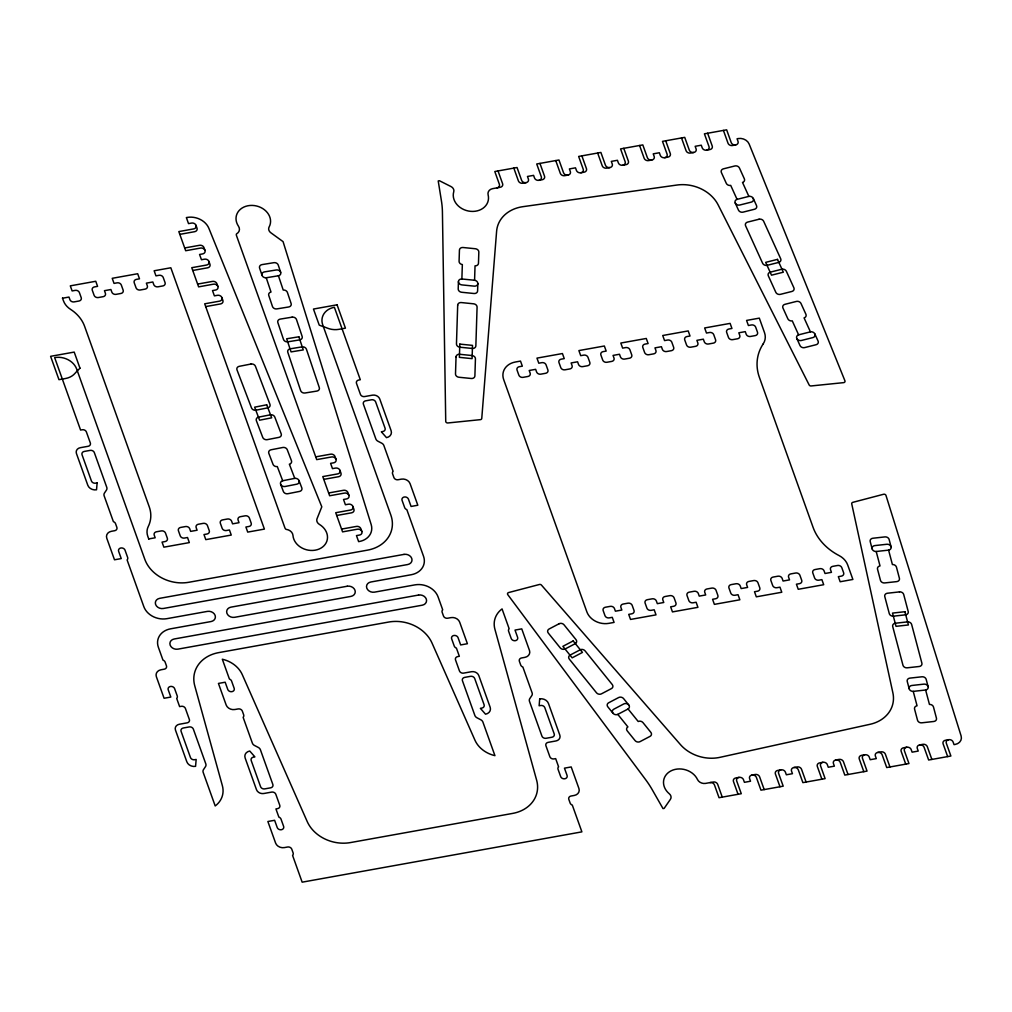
<?xml version="1.0" encoding="UTF-8"?>
<svg xmlns="http://www.w3.org/2000/svg" width="1012" height="1012" viewBox="0 0 1012 1012"><rect width="100%" height="100%" fill="white"/><g stroke="black" fill="none" stroke-linecap="round" stroke-linejoin="round"><path stroke-width="1.5" d="M458.436 281.602L458.208 288.964A3.567 2.922 14.1 0 0 461.636 292.266L473.97 293.505A3.567 2.922 14.1 0 0 477.601 290.912L477.828 283.55A3.567 2.922 14.1 0 0 474.4 280.248L462.054 279.008A3.567 2.922 14.1 0 0 458.436 281.602A3.567 2.922 14.1 0 0 461.864 284.903L474.211 286.143A3.567 2.922 14.1 0 0 477.828 283.55M461.877 278.996L462.345 264.562A3.567 2.922 14.1 0 1 459.081 261.273L459.435 250.103A3.567 2.922 14.1 0 1 463.066 247.51L475.4 248.75A3.567 2.922 14.1 0 1 478.828 252.051L478.474 263.234A3.567 2.922 14.1 0 1 475.033 265.84L474.577 280.273M498.03 170.952L502.61 183.741A3.58 2.947 14.1 0 1 500.27 187.271L492.578 188.662A6.768 5.553 14.1 0 0 488.113 194.835A17.811 14.623 14.1 0 1 470.656 211.344A17.811 14.623 14.1 0 1 453.743 191.774A5.351 4.39 14.1 0 0 450.998 186.562L439.41 180.718L438.221 180.958L441.371 200.528A106.842 87.74 14.1 0 1 442.421 211.976L445.735 421.371A1.784 1.467 14.1 0 0 447.873 422.965L480.371 419.651A1.784 1.467 14.1 0 0 481.763 418.411L496.614 231.242A35.61 29.247 14.1 0 1 522.888 206.676L676.965 185.032A35.61 29.247 14.1 0 1 718.166 204.93L809.145 384.94A1.784 1.467 14.1 0 0 811.131 385.952L843.641 382.637A1.784 1.467 14.1 0 0 844.931 380.803L749.146 144.033A8.906 7.312 14.1 0 0 738.229 138.555L737.078 138.77L738.026 141.402A3.58 2.947 14.1 0 1 735.673 144.931L732.448 145.513A3.58 2.947 14.1 0 1 728.007 143.198L723.428 130.409M179.82 234.367L194.671 231.685A3.58 2.947 14.1 0 0 197.011 228.155L196.024 225.385A3.58 2.947 14.1 0 0 191.584 223.07L188.523 223.614L186.36 217.58L187.056 217.453A17.811 14.623 14.1 0 1 208.902 228.383L321.803 506.81L317.047 518.688A5.692 4.68 14.1 0 0 319.4 524.393A17.457 14.332 14.1 0 1 319.046 549.073A17.457 14.332 14.1 0 1 292.974 535.449A7.122 5.844 14.1 0 0 286.32 529.39L285.65 529.074A5.338 4.39 14.1 0 1 284.853 527.695L204.69 303.815L219.541 301.146A3.58 2.947 14.1 0 0 221.894 297.617A3.58 2.947 14.1 0 0 217.453 295.302L214.392 295.858L212.507 290.583L215.556 290.039A3.58 2.947 14.1 0 0 217.909 286.497L216.91 283.727A3.58 2.947 14.1 0 0 212.469 281.412L197.618 284.081M539.953 163.413L544.532 176.202A3.58 2.947 14.1 0 1 542.192 179.731L538.966 180.313A3.58 2.947 14.1 0 1 534.526 177.998L533.577 175.367L527.467 176.467L528.403 179.099A3.58 2.947 14.1 0 1 526.063 182.641L522.837 183.21A3.58 2.947 14.1 0 1 518.397 180.908L513.818 168.106M581.875 155.861L586.454 168.662A3.58 2.947 14.1 0 1 584.114 172.192L580.888 172.774A3.58 2.947 14.1 0 1 576.448 170.459L575.499 167.828L569.389 168.928L570.338 171.559A3.58 2.947 14.1 0 1 567.985 175.101L564.759 175.671A3.58 2.947 14.1 0 1 560.319 173.368L555.74 160.566M623.797 148.321L628.376 161.123A3.58 2.947 14.1 0 1 626.036 164.652L622.81 165.234A3.58 2.947 14.1 0 1 618.37 162.919L617.421 160.288L611.311 161.389L612.26 164.02A3.58 2.947 14.1 0 1 609.907 167.562L606.681 168.131A3.58 2.947 14.1 0 1 602.241 165.829L597.662 153.027M665.719 140.782L670.298 153.584A3.58 2.947 14.1 0 1 667.958 157.113L664.732 157.695A3.58 2.947 14.1 0 1 660.292 155.38L659.356 152.749L653.233 153.849L654.182 156.48A3.58 2.947 14.1 0 1 651.829 160.01L648.603 160.592A3.58 2.947 14.1 0 1 644.163 158.277L639.584 145.488M707.641 133.242L712.233 146.044A3.58 2.947 14.1 0 1 709.88 149.574L706.654 150.155A3.58 2.947 14.1 0 1 702.214 147.841L701.278 145.209L695.155 146.31L696.104 148.941A3.58 2.947 14.1 0 1 693.751 152.47L690.526 153.052A3.58 2.947 14.1 0 1 686.085 150.737L681.506 137.948M184.69 247.965L199.541 245.296A3.58 2.947 14.1 0 1 203.981 247.598L204.968 250.381A3.58 2.947 14.1 0 1 202.628 253.911L199.566 254.467L201.464 259.73L204.513 259.186A3.58 2.947 14.1 0 1 208.953 261.501L209.952 264.271A3.58 2.947 14.1 0 1 207.599 267.813L192.748 270.482M62.529 298.224L68.98 297.06L69.917 299.691A3.403 2.796 14.1 0 0 74.142 301.892L78.974 301.019A3.403 2.796 14.1 0 0 81.213 297.667L79.391 292.582A3.403 2.796 14.1 0 0 75.166 290.381L72.118 290.937L70.296 285.852L95.76 281.273L97.582 286.358L94.521 286.902A3.403 2.796 14.1 0 0 92.294 290.267L94.116 295.34A3.403 2.796 14.1 0 0 98.328 297.541L103.173 296.668A3.403 2.796 14.1 0 0 105.4 293.316L104.451 290.684L110.903 289.521L111.851 292.152A3.403 2.796 14.1 0 0 116.064 294.353L120.896 293.48A3.403 2.796 14.1 0 0 123.135 290.128L121.314 285.042A3.403 2.796 14.1 0 0 117.088 282.841L114.04 283.398L112.218 278.313L137.683 273.733L139.504 278.819L136.443 279.363A3.403 2.796 14.1 0 0 134.216 282.727L136.038 287.8A3.403 2.796 14.1 0 0 140.251 290.001L145.095 289.128A3.403 2.796 14.1 0 0 147.322 285.776L146.373 283.145L152.825 281.981L153.773 284.612A3.403 2.796 14.1 0 0 157.986 286.813L162.818 285.941A3.403 2.796 14.1 0 0 165.057 282.588L163.236 277.503A3.403 2.796 14.1 0 0 159.01 275.302L155.962 275.859L154.14 270.773L170.826 267.775L264.398 529.099L247.712 532.097L245.903 527.012L248.952 526.468A3.403 2.796 14.1 0 0 251.178 523.115L249.369 518.03A3.403 2.796 14.1 0 0 245.144 515.829L240.312 516.702A3.403 2.796 14.1 0 0 238.086 520.054L239.022 522.685L232.57 523.849L231.634 521.218A3.403 2.796 14.1 0 0 227.409 519.017L222.577 519.89A3.403 2.796 14.1 0 0 220.35 523.242L222.172 528.327A3.403 2.796 14.1 0 0 226.384 530.528L229.446 529.972L231.255 535.057L205.79 539.636L203.981 534.551L207.03 534.007A3.403 2.796 14.1 0 0 209.256 530.655L207.435 525.57A3.403 2.796 14.1 0 0 203.222 523.368L198.39 524.241A3.403 2.796 14.1 0 0 196.151 527.594L197.1 530.225L190.648 531.389L189.712 528.757A3.403 2.796 14.1 0 0 185.487 526.556L180.655 527.429A3.403 2.796 14.1 0 0 178.428 530.781L180.237 535.867A3.403 2.796 14.1 0 0 184.462 538.068L187.524 537.511L189.333 542.596L163.868 547.176L162.046 542.103L165.108 541.547A3.403 2.796 14.1 0 0 167.334 538.194L165.513 533.109A3.403 2.796 14.1 0 0 161.3 530.908L156.468 531.781A3.403 2.796 14.1 0 0 154.229 535.133L155.178 537.777L148.726 538.928M205.689 306.598L220.54 303.929A3.58 2.947 14.1 0 0 222.88 300.4L221.894 297.617M315.706 456.855L330.557 454.186A3.58 2.947 14.1 0 1 334.997 456.501L335.997 459.271A3.58 2.947 14.1 0 1 333.656 462.813L330.595 463.357L332.48 468.619L335.541 468.075A3.58 2.947 14.1 0 1 339.981 470.39L340.968 473.161A3.58 2.947 14.1 0 1 338.628 476.703L323.777 479.372M328.647 492.97L343.498 490.301A3.58 2.947 14.1 0 1 347.938 492.616L348.925 495.387A3.58 2.947 14.1 0 1 346.585 498.929L343.523 499.473L345.408 504.748L348.47 504.191A3.58 2.947 14.1 0 1 352.91 506.506L353.909 509.289A3.58 2.947 14.1 0 1 351.556 512.818L336.705 515.487M341.575 529.086L356.426 526.417A3.58 2.947 14.1 0 1 360.867 528.732L361.866 531.515A3.58 2.947 14.1 0 1 359.513 535.044L356.464 535.588L358.627 541.635L359.323 541.509A17.811 14.623 14.1 0 0 371.164 524.507L283.069 241.628L270.887 232.798A5.692 4.68 14.1 0 1 269.116 226.992A17.457 14.332 14.1 0 0 252.203 205.411A17.457 14.332 14.1 0 0 238.452 226.195A7.122 5.844 14.1 0 1 236.681 233.785L236.315 234.278A5.338 4.39 14.1 0 0 236.542 235.758L316.705 459.625L331.557 456.956A3.58 2.947 14.1 0 1 335.997 459.271M947.662 756.596L943.083 743.795A3.58 2.947 14.1 0 1 945.423 740.265L948.649 739.683A3.58 2.947 14.1 0 1 953.089 741.998L954.038 744.63L955.189 744.427A8.906 7.312 14.1 0 0 961.109 735.926L885.981 495.437A1.784 1.467 14.1 0 0 883.615 494.261L852.812 502.344A1.784 1.467 14.1 0 0 851.737 503.887L892.888 692.878A35.61 29.247 14.1 0 1 870.067 724.288L720.063 757.318A35.61 29.247 14.1 0 1 680.443 744.604L541.458 585.1A1.784 1.467 14.1 0 0 539.396 584.493L508.593 592.564A1.784 1.467 14.1 0 0 507.796 594.677L645.782 779.86A106.842 87.74 14.1 0 1 652.55 790.283L662.999 808.575L664.138 808.398L670.412 799.303A5.351 4.39 14.1 0 0 669.324 793.8A17.811 14.623 14.1 0 1 671.019 770.866A17.811 14.623 14.1 0 1 697.47 779.48A6.768 5.553 14.1 0 0 705.554 783.402L713.245 782.023A3.58 2.947 14.1 0 1 717.685 784.338L722.264 797.127M764.187 789.588L759.607 776.799A3.58 2.947 14.1 0 0 755.167 774.484L751.941 775.066A3.58 2.947 14.1 0 0 749.588 778.595L750.537 781.226L744.415 782.327L743.478 779.695A3.58 2.947 14.1 0 0 739.038 777.38L735.813 777.962A3.58 2.947 14.1 0 0 733.46 781.492L738.052 794.293M806.109 782.048L801.529 769.259A3.58 2.947 14.1 0 0 797.089 766.944L793.863 767.526A3.58 2.947 14.1 0 0 791.51 771.055L792.459 773.687L786.349 774.787L785.401 772.156A3.58 2.947 14.1 0 0 780.96 769.841L777.735 770.423A3.58 2.947 14.1 0 0 775.394 773.952L779.974 786.754M848.031 774.509L843.451 761.72A3.58 2.947 14.1 0 0 839.011 759.405L835.785 759.987A3.58 2.947 14.1 0 0 833.433 763.516L834.381 766.147L828.271 767.248L827.323 764.617A3.58 2.947 14.1 0 0 822.882 762.302L819.657 762.884A3.58 2.947 14.1 0 0 817.317 766.413L821.896 779.215M889.953 766.969L885.373 754.18A3.58 2.947 14.1 0 0 880.933 751.865L877.708 752.447A3.58 2.947 14.1 0 0 875.367 755.977L876.303 758.608L870.193 759.708L869.245 757.077A3.58 2.947 14.1 0 0 864.805 754.762L861.579 755.344A3.58 2.947 14.1 0 0 859.239 758.873L863.818 771.675M931.875 759.43L927.296 746.641A3.58 2.947 14.1 0 0 922.855 744.326L919.63 744.908A3.58 2.947 14.1 0 0 917.289 748.437L918.226 751.068L912.116 752.169L911.167 749.538A3.58 2.947 14.1 0 0 906.727 747.223L903.501 747.805A3.58 2.947 14.1 0 0 901.161 751.334L905.74 764.136M628.743 704.984L623.582 698.584A3.567 2.922 14.1 0 0 618.661 697.534L608.642 702.796A3.567 2.922 14.1 0 0 607.845 706.857L613.006 713.258A3.567 2.922 14.1 0 0 617.94 714.308L627.946 709.045A3.567 2.922 14.1 0 0 628.743 704.984A3.567 2.922 14.1 0 0 623.822 703.922L613.803 709.197A3.567 2.922 14.1 0 0 613.006 713.258M628.085 708.969L638.205 721.493A3.567 2.922 14.1 0 1 642.987 722.619L650.817 732.321A3.567 2.922 14.1 0 1 650.02 736.382L640.014 741.644A3.567 2.922 14.1 0 1 635.081 740.594L627.25 730.892A3.567 2.922 14.1 0 1 627.908 726.907L617.788 714.371M753.282 198.453L756.508 205.575A3.567 2.922 14.1 0 1 754.522 209.244L743.048 212.14A3.567 2.922 14.1 0 1 738.469 210.116L735.231 202.995A3.567 2.922 14.1 0 1 737.217 199.326L748.703 196.429A3.567 2.922 14.1 0 1 753.282 198.453A3.567 2.922 14.1 0 1 751.296 202.122L739.81 205.019A3.567 2.922 14.1 0 1 735.231 202.995M814.837 333.922L818.076 341.044A3.567 2.922 14.1 0 1 816.089 344.712L804.603 347.609A3.567 2.922 14.1 0 1 800.024 345.585L796.786 338.463A3.567 2.922 14.1 0 1 798.772 334.795L810.258 331.898A3.567 2.922 14.1 0 1 814.837 333.922A3.567 2.922 14.1 0 1 812.851 337.591L801.365 340.487A3.567 2.922 14.1 0 1 796.786 338.463M748.867 196.391L742.517 182.426A3.567 2.922 14.1 0 0 744.339 178.795L739.43 167.979A3.567 2.922 14.1 0 0 734.851 165.968L723.378 168.852A3.567 2.922 14.1 0 0 721.392 172.533L726.3 183.336A3.567 2.922 14.1 0 0 730.715 185.398L737.052 199.364M810.422 331.86L804.072 317.894A3.567 2.922 14.1 0 0 805.906 314.264L800.985 303.448A3.567 2.922 14.1 0 0 796.419 301.424L784.932 304.321A3.567 2.922 14.1 0 0 782.946 308.002L787.855 318.805A3.567 2.922 14.1 0 0 792.269 320.867L798.607 334.833M299.046 480.637L301.804 487.86A3.567 2.922 14.1 0 1 299.552 491.415L287.825 493.729A3.567 2.922 14.1 0 1 283.373 491.49L280.628 484.267A3.567 2.922 14.1 0 1 282.867 480.713L294.593 478.398A3.567 2.922 14.1 0 1 299.046 480.637A3.567 2.922 14.1 0 1 296.794 484.191L285.08 486.494A3.567 2.922 14.1 0 1 280.628 484.267M294.758 478.372L289.356 464.192A3.567 2.922 14.1 0 0 291.443 460.675L287.256 449.707A3.567 2.922 14.1 0 0 282.803 447.481L271.077 449.783A3.567 2.922 14.1 0 0 268.825 453.338L273.012 464.318A3.567 2.922 14.1 0 0 277.301 466.57L282.702 480.751M62.478 298.072L63.478 300.855A17.811 14.623 14.1 0 0 70.511 309.318A35.61 29.247 14.1 0 1 84.578 326.256L149.245 506.835A35.61 29.247 14.1 0 1 148.271 526.48A17.811 14.623 14.1 0 0 147.79 536.297L148.777 539.08M280.678 272.329L278.237 265.043A3.567 2.922 14.1 0 0 273.873 262.677L262.007 264.613A3.567 2.922 14.1 0 0 259.591 268.079L262.032 275.365A3.567 2.922 14.1 0 0 266.396 277.731L278.262 275.795A3.567 2.922 14.1 0 0 280.678 272.329A3.567 2.922 14.1 0 0 276.314 269.964L264.448 271.899A3.567 2.922 14.1 0 0 262.032 275.365M278.426 275.757L283.221 290.052A3.567 2.922 14.1 0 1 287.408 292.443L291.114 303.499A3.567 2.922 14.1 0 1 288.711 306.965L276.845 308.9A3.567 2.922 14.1 0 1 272.481 306.535L268.775 295.466A3.567 2.922 14.1 0 1 271.014 292.038L266.232 277.743M891.066 546.822L889.131 539.472A3.567 2.922 14.1 0 0 884.905 536.904L872.863 538.245A3.567 2.922 14.1 0 0 870.206 541.572L872.154 548.921A3.567 2.922 14.1 0 0 876.367 551.477L888.409 550.148A3.567 2.922 14.1 0 0 891.066 546.822A3.567 2.922 14.1 0 0 886.854 544.266L874.811 545.594A3.567 2.922 14.1 0 0 872.154 548.921M928.118 686.693L926.17 679.343A3.567 2.922 14.1 0 0 921.945 676.788L909.902 678.116A3.567 2.922 14.1 0 0 907.245 681.443L909.193 688.792A3.567 2.922 14.1 0 0 913.406 691.36L925.449 690.02A3.567 2.922 14.1 0 0 928.118 686.693A3.567 2.922 14.1 0 0 923.893 684.137L911.85 685.478A3.567 2.922 14.1 0 0 909.193 688.792M888.587 550.123L892.407 564.544A3.567 2.922 14.1 0 1 896.442 567.112L899.402 578.282A3.567 2.922 14.1 0 1 896.746 581.609L884.703 582.937A3.567 2.922 14.1 0 1 880.478 580.382L877.53 569.225A3.567 2.922 14.1 0 1 880.023 565.923L876.202 551.502M925.626 689.994L929.446 704.415A3.567 2.922 14.1 0 1 933.481 706.996L936.442 718.153A3.567 2.922 14.1 0 1 933.785 721.48L921.742 722.821A3.567 2.922 14.1 0 1 917.53 720.253L914.57 709.096A3.567 2.922 14.1 0 1 917.062 705.794L913.241 691.373M339.981 470.39A3.58 2.947 14.1 0 1 337.628 473.92L322.777 476.589L329.634 495.753L344.485 493.084A3.58 2.947 14.1 0 1 348.925 495.387M352.91 506.506A3.58 2.947 14.1 0 1 350.569 510.035L335.718 512.717L342.575 531.869L357.426 529.2A3.58 2.947 14.1 0 1 361.866 531.515M948.649 739.683A3.58 2.947 14.1 0 0 946.309 743.213L950.888 756.015L928.649 760.012L924.07 747.21A3.58 2.947 14.1 0 0 919.63 744.908M906.727 747.223A3.58 2.947 14.1 0 0 904.386 750.752L908.966 763.554L886.727 767.551L882.148 754.762A3.58 2.947 14.1 0 0 877.708 752.447M864.805 754.762A3.58 2.947 14.1 0 0 862.464 758.292L867.044 771.093L844.805 775.091L840.226 762.302A3.58 2.947 14.1 0 0 835.785 759.987M822.882 762.302A3.58 2.947 14.1 0 0 820.542 765.831L825.122 778.633L802.883 782.63L798.304 769.841A3.58 2.947 14.1 0 0 793.863 767.526M780.96 769.841A3.58 2.947 14.1 0 0 778.607 773.383L783.199 786.172L760.961 790.17L756.381 777.38A3.58 2.947 14.1 0 0 751.941 775.066M739.038 777.38A3.58 2.947 14.1 0 0 736.685 780.922L741.277 793.712L719.039 797.709L714.459 784.92A3.58 2.947 14.1 0 0 710.019 782.605M735.673 144.931A3.58 2.947 14.1 0 1 731.233 142.629L726.654 129.827L704.415 133.824L709.007 146.626A3.58 2.947 14.1 0 1 706.654 150.155M693.751 152.47A3.58 2.947 14.1 0 1 689.311 150.168L684.732 137.366L662.493 141.364L667.085 154.166A3.58 2.947 14.1 0 1 664.732 157.695M651.829 160.01A3.58 2.947 14.1 0 1 647.389 157.708L642.81 144.906L620.571 148.903L625.15 161.705A3.58 2.947 14.1 0 1 622.81 165.234M609.907 167.562A3.58 2.947 14.1 0 1 605.467 165.247L600.888 152.445L578.649 156.443L583.228 169.244A3.58 2.947 14.1 0 1 580.888 172.774M567.985 175.101A3.58 2.947 14.1 0 1 563.545 172.786L558.966 159.985L536.727 163.982L541.306 176.784A3.58 2.947 14.1 0 1 538.966 180.313M526.063 182.641A3.58 2.947 14.1 0 1 521.623 180.326L517.043 167.524L494.805 171.521L499.384 184.323A3.58 2.947 14.1 0 1 497.044 187.852M196.024 225.385A3.58 2.947 14.1 0 1 193.671 228.914L178.82 231.584L185.677 250.736L200.528 248.066A3.58 2.947 14.1 0 1 204.968 250.381M208.953 261.501A3.58 2.947 14.1 0 1 206.612 265.03L191.761 267.699L198.618 286.864L213.469 284.182A3.58 2.947 14.1 0 1 217.909 286.497M456.045 356.882L455.501 373.947A3.567 2.922 14.1 0 0 458.929 377.248L471.276 378.488A3.567 2.922 14.1 0 0 474.894 375.895L475.438 358.83A3.567 2.922 14.1 0 0 472.009 355.528L459.663 354.289A3.567 2.922 14.1 0 0 456.045 356.882M457.69 305.156L456.463 343.916A3.567 2.922 14.1 0 0 459.891 347.217L472.237 348.457A3.567 2.922 14.1 0 0 475.855 345.876L477.082 307.117A3.567 2.922 14.1 0 0 473.654 303.815L461.308 302.563A3.567 2.922 14.1 0 0 457.69 305.156M459.815 344.105L459.385 357.362L472.085 358.64L472.503 345.383L459.815 344.105M97.127 482.901L96.532 489.795A7.059 5.794 14.1 0 1 87.791 485.241L76.444 453.528A5.908 4.858 14.1 0 1 80.315 447.696L88.12 446.292A3.378 2.783 14.1 0 0 90.334 442.965L86.387 431.934A3.378 2.783 14.1 0 0 82.2 429.758L80.581 430.049L54.648 357.603A17.811 14.623 14.1 0 1 76.697 369.089L144.805 559.282A35.61 29.247 14.1 0 0 188.902 582.267L367.52 550.136A35.61 29.247 14.1 0 0 390.834 515.032L322.727 324.852A17.811 14.623 14.1 0 1 334.377 307.294L360.31 379.74L358.703 380.031A3.378 2.783 14.1 0 0 356.49 383.358L360.436 394.389A3.378 2.783 14.1 0 0 364.624 396.565L372.441 395.161A5.908 4.858 14.1 0 1 379.753 398.968L391.113 430.682A7.059 5.794 14.1 0 1 386.495 437.639L381.334 431.782L382.84 431.517A3.378 2.783 14.1 0 0 385.053 428.177L375.667 401.966A3.378 2.783 14.1 0 0 371.48 399.778L365.61 400.841A3.378 2.783 14.1 0 0 363.397 404.167L375.832 438.904A4.453 3.656 14.1 0 0 377.982 441.245L381.726 443.193A4.453 3.656 14.1 0 1 383.877 445.533L393.124 471.352A3.378 2.783 14.1 0 0 392.58 473.844L393.908 477.55A3.378 2.783 14.1 0 0 398.095 479.739L401.359 479.144A7.046 5.794 14.1 0 1 410.1 483.698L417.817 505.241L411.074 506.455L408.468 499.194A3.378 2.783 14.1 0 0 404.281 497.006A3.378 2.783 14.1 0 0 402.068 500.345L404.673 507.607A3.378 2.783 14.1 0 0 406.824 509.605L423.535 556.284A18.697 15.357 14.1 0 1 411.302 574.715L370.86 581.989A6.236 5.123 14.1 0 0 366.774 588.124A6.236 5.123 14.1 0 0 374.503 592.146L414.945 584.873A18.697 15.357 14.1 0 1 438.095 596.941L442.712 609.831A3.378 2.783 14.1 0 0 442.168 612.323L443.496 616.03A3.378 2.783 14.1 0 0 447.683 618.218L450.947 617.624A7.046 5.794 14.1 0 1 459.688 622.178L467.405 643.721L460.662 644.935L458.056 637.674A3.378 2.783 14.1 0 0 453.869 635.485A3.378 2.783 14.1 0 0 451.656 638.825L454.262 646.086A3.378 2.783 14.1 0 0 456.412 648.085L459.347 656.295L457.728 656.586A3.378 2.783 14.1 0 0 455.514 659.913L459.461 670.943A3.378 2.783 14.1 0 0 463.648 673.119L471.465 671.715A5.908 4.858 14.1 0 1 478.79 675.535L490.15 707.236A7.059 5.794 14.1 0 1 485.532 714.194L480.371 708.337L481.876 708.071A3.378 2.783 14.1 0 0 484.09 704.731L474.704 678.521A3.378 2.783 14.1 0 0 470.517 676.332L464.647 677.395A3.378 2.783 14.1 0 0 462.433 680.722L474.868 715.459A4.453 3.656 14.1 0 0 477.019 717.799L480.751 719.747A4.453 3.656 14.1 0 1 482.914 722.087L494.931 755.648A26.717 21.935 14.1 0 1 474.97 740.227L432.035 643.088A35.61 29.247 14.1 0 0 388.709 622.038L218.668 652.626A35.61 29.247 14.1 0 0 194.747 685.769L222.362 785.654A26.717 21.935 14.1 0 1 215.202 805.957L203.184 772.396A4.453 3.656 14.1 0 1 203.501 769.613L205.474 766.641A4.453 3.656 14.1 0 0 205.79 763.845L193.355 729.121A3.378 2.783 14.1 0 0 189.155 726.945L183.298 727.995A3.378 2.783 14.1 0 0 181.085 731.334L190.471 757.545A3.378 2.783 14.1 0 0 194.658 759.721L196.164 759.455L195.569 766.35A7.059 5.794 14.1 0 1 186.828 761.796L175.468 730.082A5.908 4.858 14.1 0 1 179.339 724.25L187.157 722.846A3.378 2.783 14.1 0 0 189.37 719.519L185.424 708.501A3.378 2.783 14.1 0 0 181.237 706.313L179.617 706.604L176.683 698.406A3.378 2.783 14.1 0 0 177.226 695.914L174.621 688.653A3.378 2.783 14.1 0 0 170.433 686.465A3.378 2.783 14.1 0 0 168.22 689.804L170.826 697.066L164.083 698.267L156.367 676.724A7.046 5.794 14.1 0 1 160.984 669.78L164.248 669.185A3.378 2.783 14.1 0 0 166.461 665.858L165.133 662.152A3.378 2.783 14.1 0 0 162.983 660.14L158.365 647.25A18.697 15.357 14.1 0 1 170.598 628.819L211.04 621.545A6.236 5.123 14.1 0 0 215.126 615.41A6.236 5.123 14.1 0 0 207.397 611.387L166.955 618.661A18.697 15.357 14.1 0 1 143.805 606.593L127.095 559.914A3.378 2.783 14.1 0 0 127.638 557.435L125.033 550.174A3.378 2.783 14.1 0 0 120.845 547.985A3.378 2.783 14.1 0 0 118.632 551.325L121.238 558.586L114.495 559.788L106.779 538.245A7.046 5.794 14.1 0 1 111.396 531.3L114.66 530.705A3.378 2.783 14.1 0 0 116.873 527.378L115.545 523.672A3.378 2.783 14.1 0 0 113.395 521.661L104.147 495.842A4.453 3.656 14.1 0 1 104.464 493.059L106.437 490.086A4.453 3.656 14.1 0 0 106.753 487.291L94.318 452.566A3.378 2.783 14.1 0 0 90.131 450.391L84.262 451.441A3.378 2.783 14.1 0 0 82.048 454.78L91.434 480.991A3.378 2.783 14.1 0 0 95.621 483.167L97.127 482.901M539.712 698.875L539.118 705.769L540.623 705.49A3.378 2.783 14.1 0 1 544.81 707.679L554.197 733.89A3.378 2.783 14.1 0 1 551.983 737.229L546.126 738.279A3.378 2.783 14.1 0 1 541.926 736.103L529.491 701.367A4.453 3.656 14.1 0 1 529.807 698.584L531.781 695.611A4.453 3.656 14.1 0 0 532.097 692.815L522.85 666.997A3.378 2.783 14.1 0 1 520.699 664.985L519.371 661.291A3.378 2.783 14.1 0 1 521.585 657.952L524.861 657.37A7.046 5.794 14.1 0 0 529.466 650.412L521.749 628.869L515.019 630.084L517.613 637.345A3.378 2.783 14.1 0 1 515.399 640.672A3.378 2.783 14.1 0 1 511.212 638.496L508.606 631.235A3.378 2.783 14.1 0 1 509.15 628.743L502.053 608.908A26.717 21.935 14.1 0 0 494.893 629.211L536.651 780.252A35.61 29.247 14.1 0 1 512.73 813.395L350.531 842.566A35.61 29.247 14.1 0 1 307.193 821.516L242.285 674.65A26.717 21.935 14.1 0 0 222.324 659.217L229.42 679.052A3.378 2.783 14.1 0 1 231.584 681.063L234.177 688.324A3.378 2.783 14.1 0 1 231.963 691.651A3.378 2.783 14.1 0 1 227.776 689.476L225.17 682.214L218.44 683.429L226.157 704.972A7.046 5.794 14.1 0 0 234.885 709.513L238.149 708.931A3.378 2.783 14.1 0 1 242.336 711.12L243.664 714.814A3.378 2.783 14.1 0 1 243.12 717.306L252.367 743.124A4.453 3.656 14.1 0 0 254.518 745.477L258.262 747.425A4.453 3.656 14.1 0 1 260.413 749.765L272.848 784.49A3.378 2.783 14.1 0 1 270.634 787.829L264.764 788.879A3.378 2.783 14.1 0 1 260.577 786.703L251.191 760.493A3.378 2.783 14.1 0 1 253.405 757.153L254.91 756.887L249.749 751.03A7.059 5.794 14.1 0 0 245.132 757.975L256.491 789.689A5.908 4.858 14.1 0 0 263.816 793.509L271.621 792.105A3.378 2.783 14.1 0 1 275.821 794.281L279.767 805.299A3.378 2.783 14.1 0 1 277.554 808.639L275.934 808.93L278.869 817.127A3.378 2.783 14.1 0 1 281.02 819.138L283.626 826.399A3.378 2.783 14.1 0 1 281.412 829.726A3.378 2.783 14.1 0 1 277.225 827.55L274.619 820.289L267.876 821.504L275.593 843.047A7.046 5.794 14.1 0 0 284.321 847.601L287.598 847.006A3.378 2.783 14.1 0 1 291.785 849.194L293.113 852.888A3.378 2.783 14.1 0 1 292.569 855.38L302.158 882.173L581.887 831.864L572.299 805.071A3.378 2.783 14.1 0 1 570.148 803.073L568.82 799.366A3.378 2.783 14.1 0 1 571.034 796.027L574.297 795.445A7.046 5.794 14.1 0 0 578.915 788.487L571.198 766.944L564.456 768.159L567.062 775.42A3.378 2.783 14.1 0 1 564.848 778.759A3.378 2.783 14.1 0 1 560.661 776.571L558.055 769.31A3.378 2.783 14.1 0 1 558.599 766.818L555.664 758.62L554.045 758.911A3.378 2.783 14.1 0 1 549.858 756.723L545.911 745.705A3.378 2.783 14.1 0 1 548.125 742.365L555.942 740.961A5.908 4.858 14.1 0 0 559.813 735.142L548.453 703.429A7.059 5.794 14.1 0 0 539.712 698.875M763.25 343.802L763.174 343.928A53.421 43.87 14.1 0 0 759.392 377.387L813.079 527.341A53.421 43.87 14.1 0 0 838.923 555.487L839.074 555.563A17.811 14.623 14.1 0 1 847.689 564.936L852.888 579.459L840.162 581.748L838.341 576.663L841.389 576.119A3.403 2.796 14.1 0 0 843.628 572.754L841.807 567.681A3.403 2.796 14.1 0 0 837.582 565.48L832.749 566.353A3.403 2.796 14.1 0 0 830.523 569.705L831.459 572.337L825.02 573.5L824.072 570.869A3.403 2.796 14.1 0 0 819.859 568.668L815.014 569.541A3.403 2.796 14.1 0 0 812.788 572.893L814.609 577.978A3.403 2.796 14.1 0 0 818.822 580.18L821.883 579.623L823.705 584.708L798.24 589.288L796.419 584.202L799.467 583.658A3.403 2.796 14.1 0 0 801.706 580.293L799.885 575.221A3.403 2.796 14.1 0 0 795.66 573.02L790.827 573.893A3.403 2.796 14.1 0 0 788.601 577.245L789.537 579.876L783.086 581.04L782.149 578.409A3.403 2.796 14.1 0 0 777.924 576.207L773.092 577.08A3.403 2.796 14.1 0 0 770.866 580.433L772.687 585.518A3.403 2.796 14.1 0 0 776.9 587.719L779.961 587.162L781.783 592.248L756.318 596.827L754.497 591.742L757.545 591.198A3.403 2.796 14.1 0 0 759.784 587.845L757.963 582.76A3.403 2.796 14.1 0 0 753.738 580.559L748.905 581.432A3.403 2.796 14.1 0 0 746.679 584.784L747.615 587.415L741.163 588.579L740.227 585.948A3.403 2.796 14.1 0 0 736.002 583.747L731.17 584.62A3.403 2.796 14.1 0 0 728.944 587.972L730.765 593.057A3.403 2.796 14.1 0 0 734.978 595.258L738.039 594.702L739.861 599.787L714.383 604.366L712.574 599.281L715.623 598.737A3.403 2.796 14.1 0 0 717.85 595.385L716.041 590.3A3.403 2.796 14.1 0 0 711.816 588.098L706.983 588.971A3.403 2.796 14.1 0 0 704.757 592.324L705.693 594.955L699.241 596.119L698.305 593.487A3.403 2.796 14.1 0 0 694.08 591.286L689.248 592.159A3.403 2.796 14.1 0 0 687.021 595.511L688.843 600.597A3.403 2.796 14.1 0 0 693.056 602.798L696.117 602.241L697.926 607.327L672.461 611.906L670.652 606.82L673.701 606.277A3.403 2.796 14.1 0 0 675.927 602.924L674.106 597.839A3.403 2.796 14.1 0 0 669.893 595.638L665.061 596.511A3.403 2.796 14.1 0 0 662.822 599.863L663.771 602.494L657.319 603.658L656.383 601.027A3.403 2.796 14.1 0 0 652.158 598.826L647.326 599.699A3.403 2.796 14.1 0 0 645.099 603.051L646.908 608.136A3.403 2.796 14.1 0 0 651.133 610.337L654.195 609.781L656.004 614.866L630.539 619.445L628.718 614.373L631.779 613.816A3.403 2.796 14.1 0 0 634.005 610.464L632.184 605.378A3.403 2.796 14.1 0 0 627.971 603.177L623.139 604.05A3.403 2.796 14.1 0 0 620.9 607.402L621.849 610.046L615.397 611.197L614.461 608.566A3.403 2.796 14.1 0 0 610.236 606.365L605.404 607.238A3.403 2.796 14.1 0 0 603.177 610.603L604.986 615.675A3.403 2.796 14.1 0 0 609.211 617.877L612.26 617.333L614.082 622.405L608.908 623.341A17.811 14.623 14.1 0 1 586.859 611.855L503.672 379.563A17.811 14.623 14.1 0 1 515.323 362.018L520.51 361.082L522.331 366.167L519.27 366.711A3.403 2.796 14.1 0 0 517.043 370.076L518.865 375.148A3.403 2.796 14.1 0 0 523.077 377.349L527.91 376.477A3.403 2.796 14.1 0 0 530.149 373.124L529.2 370.493L535.652 369.329L536.588 371.961A3.403 2.796 14.1 0 0 540.813 374.162L545.645 373.289A3.403 2.796 14.1 0 0 547.884 369.937L546.063 364.851A3.403 2.796 14.1 0 0 541.837 362.65L538.789 363.207L536.967 358.122L562.432 353.542L564.253 358.627L561.192 359.171A3.403 2.796 14.1 0 0 558.966 362.536L560.787 367.609A3.403 2.796 14.1 0 0 565 369.81L569.845 368.937A3.403 2.796 14.1 0 0 572.071 365.585L571.122 362.954L577.574 361.79L578.522 364.421A3.403 2.796 14.1 0 0 582.735 366.622L587.567 365.749A3.403 2.796 14.1 0 0 589.806 362.397L587.985 357.312A3.403 2.796 14.1 0 0 583.76 355.111L580.711 355.667L578.889 350.582L604.354 346.003L606.175 351.088L603.114 351.632A3.403 2.796 14.1 0 0 600.888 354.997L602.709 360.07A3.403 2.796 14.1 0 0 606.922 362.271L611.767 361.398A3.403 2.796 14.1 0 0 613.993 358.046L613.044 355.414L619.496 354.251L620.445 356.882A3.403 2.796 14.1 0 0 624.657 359.083L629.489 358.21A3.403 2.796 14.1 0 0 631.728 354.858L629.907 349.772A3.403 2.796 14.1 0 0 625.682 347.571L622.633 348.128L620.811 343.043L646.276 338.463L648.097 343.549L645.036 344.093A3.403 2.796 14.1 0 0 642.81 347.458L644.631 352.53A3.403 2.796 14.1 0 0 648.844 354.731L653.689 353.858A3.403 2.796 14.1 0 0 655.915 350.506L654.966 347.875L661.418 346.711L662.367 349.342A3.403 2.796 14.1 0 0 666.579 351.543L671.424 350.671A3.403 2.796 14.1 0 0 673.65 347.318L671.829 342.233A3.403 2.796 14.1 0 0 667.604 340.032L664.555 340.589L662.733 335.503L688.198 330.924L690.02 336.009L686.958 336.553A3.403 2.796 14.1 0 0 684.732 339.918L686.553 344.991A3.403 2.796 14.1 0 0 690.779 347.192L695.611 346.319A3.403 2.796 14.1 0 0 697.837 342.967L696.901 340.336L703.34 339.172L704.289 341.803A3.403 2.796 14.1 0 0 708.501 344.004L713.346 343.131A3.403 2.796 14.1 0 0 715.573 339.779L713.751 334.694A3.403 2.796 14.1 0 0 709.538 332.493L706.477 333.049L704.656 327.964L730.12 323.385L731.942 328.47L728.88 329.014A3.403 2.796 14.1 0 0 726.654 332.366L728.476 337.451A3.403 2.796 14.1 0 0 732.701 339.652L737.533 338.78A3.403 2.796 14.1 0 0 739.759 335.427L738.823 332.796L745.262 331.632L746.211 334.264A3.403 2.796 14.1 0 0 750.423 336.465L755.268 335.592A3.403 2.796 14.1 0 0 757.495 332.24L755.673 327.154A3.403 2.796 14.1 0 0 751.461 324.953L748.399 325.51L746.578 320.424L759.316 318.135L764.515 332.657A17.811 14.623 14.1 0 1 763.25 343.802M79.961 368.178L77.355 370.923A35.61 29.247 14.1 0 0 75.014 373.339A17.811 14.623 14.1 0 1 65.552 378.501L58.962 379.677L50.6 356.325L74.205 352.087L79.961 368.178M559.105 623.746L549.086 629.009A3.567 2.922 14.1 0 0 548.302 633.069L560.256 647.895A3.567 2.922 14.1 0 0 565.177 648.945L575.195 643.683A3.567 2.922 14.1 0 0 575.992 639.622L564.026 624.809A3.567 2.922 14.1 0 0 559.105 623.746M573.172 640.925L562.874 646.339L572.159 657.838L582.457 652.424L573.172 640.925M580.142 649.818L570.135 655.08A3.567 2.922 14.1 0 0 569.339 659.141L596.498 692.79A3.567 2.922 14.1 0 0 601.432 693.852L611.438 688.59A3.567 2.922 14.1 0 0 612.235 684.529L585.062 650.868A3.567 2.922 14.1 0 0 580.142 649.818M759.063 219.225L747.577 222.109A3.567 2.922 14.1 0 0 745.591 225.79L762.631 263.284A3.567 2.922 14.1 0 0 767.21 265.308L778.696 262.412A3.567 2.922 14.1 0 0 780.682 258.743L763.643 221.236A3.567 2.922 14.1 0 0 759.063 219.225M777.494 259.376L765.679 262.361L771.511 275.175L783.326 272.203L777.494 259.376M781.795 269.255L770.309 272.139A3.567 2.922 14.1 0 0 768.323 275.821L775.824 292.329A3.567 2.922 14.1 0 0 780.404 294.353L791.89 291.456A3.567 2.922 14.1 0 0 793.876 287.787L786.375 271.279A3.567 2.922 14.1 0 0 781.795 269.255M250.976 364.029L239.249 366.331A3.567 2.922 14.1 0 0 236.998 369.886L251.52 407.95A3.567 2.922 14.1 0 0 255.973 410.189L267.699 407.874A3.567 2.922 14.1 0 0 269.938 404.319L255.429 366.255A3.567 2.922 14.1 0 0 250.976 364.029M266.7 404.8L254.644 407.178L259.603 420.195L271.671 417.817L266.7 404.8M270.343 414.819L258.617 417.121A3.567 2.922 14.1 0 0 256.365 420.676L262.753 437.437A3.567 2.922 14.1 0 0 267.206 439.663L278.933 437.361A3.567 2.922 14.1 0 0 281.184 433.806L274.796 417.045A3.567 2.922 14.1 0 0 270.343 414.819M337.072 304.802L313.467 309.052L319.248 325.143L323.372 326.674A35.61 29.247 14.1 0 1 327.066 328.014A17.811 14.623 14.1 0 0 338.843 329.343L345.434 328.154L337.072 304.802M404.028 554.386L159.681 598.332A6.236 5.123 14.1 0 0 155.608 604.48A6.236 5.123 14.1 0 0 163.324 608.49L407.659 564.544A6.236 5.123 14.1 0 0 411.745 558.409A6.236 5.123 14.1 0 0 404.028 554.386M347.268 586.226L230.989 607.137A6.236 5.123 14.1 0 0 226.916 613.285A6.236 5.123 14.1 0 0 234.632 617.307L350.911 596.397A6.236 5.123 14.1 0 0 354.984 590.249A6.236 5.123 14.1 0 0 347.268 586.226M418.576 595.043L174.241 638.989A6.236 5.123 14.1 0 0 170.155 645.125A6.236 5.123 14.1 0 0 177.872 649.147L422.219 605.201A6.236 5.123 14.1 0 0 426.292 599.053A6.236 5.123 14.1 0 0 418.576 595.043M292.114 317.161L280.261 319.096A3.567 2.922 14.1 0 0 277.845 322.562L283.499 339.45A3.567 2.922 14.1 0 0 287.863 341.816L299.729 339.88A3.567 2.922 14.1 0 0 302.145 336.414L296.478 319.526A3.567 2.922 14.1 0 0 292.114 317.161M298.869 336.794L286.674 338.78L291.064 351.898L303.271 349.912L298.869 336.794M302.069 346.876L290.216 348.811A3.567 2.922 14.1 0 0 287.8 352.277L300.653 390.632A3.567 2.922 14.1 0 0 305.017 392.998L316.882 391.075A3.567 2.922 14.1 0 0 319.299 387.609L306.434 349.241A3.567 2.922 14.1 0 0 302.069 346.876M899.478 591.893L887.435 593.234A3.567 2.922 14.1 0 0 884.779 596.561L889.282 613.601A3.567 2.922 14.1 0 0 893.507 616.169L905.55 614.828A3.567 2.922 14.1 0 0 908.207 611.501L903.691 594.461A3.567 2.922 14.1 0 0 899.478 591.893M904.905 611.716L892.521 613.095L896.025 626.327L908.409 624.961L904.905 611.716M907.41 621.887L895.38 623.228A3.567 2.922 14.1 0 0 892.711 626.542L902.97 665.263A3.567 2.922 14.1 0 0 907.182 667.819L919.225 666.491A3.567 2.922 14.1 0 0 921.881 663.164L911.635 624.442A3.567 2.922 14.1 0 0 907.41 621.887"/></g></svg>
